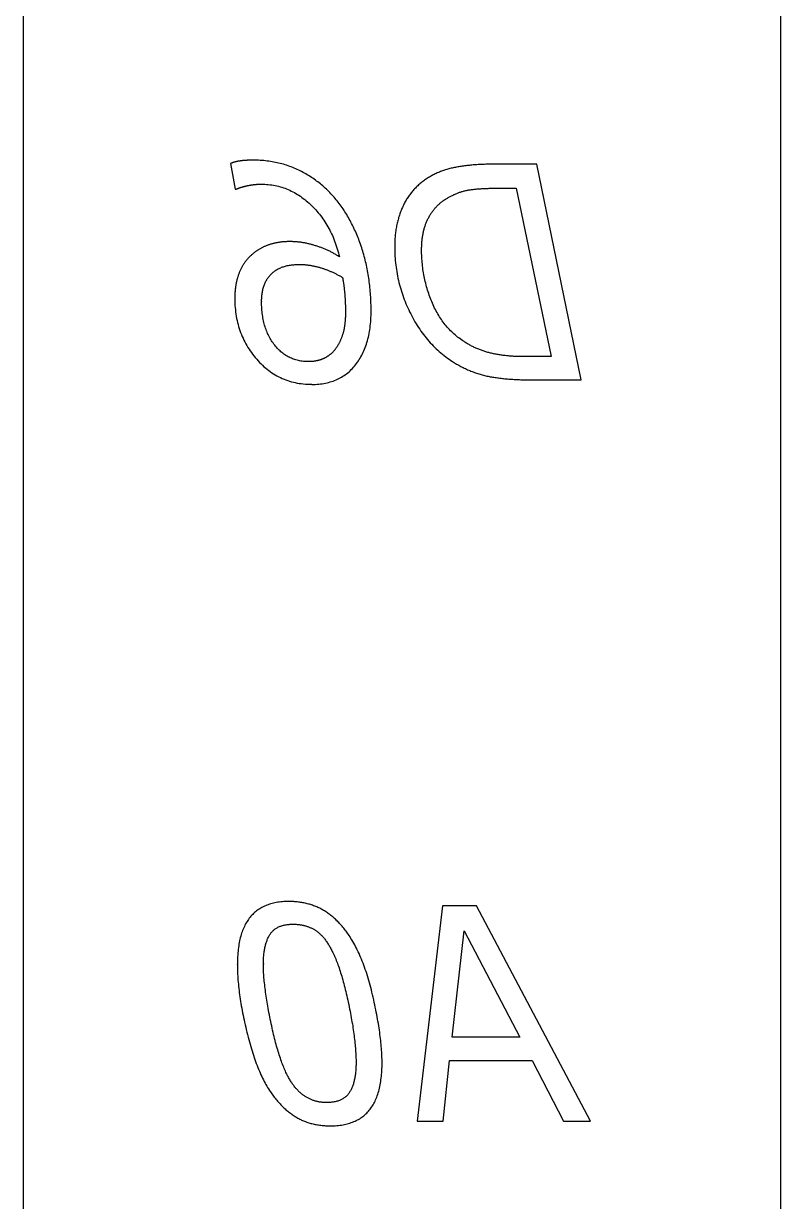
# Model space of a CAD drawing. Extents: x 0.1 to 5.6, y 0.1 to 17.2.
# Drawn here: x 0.094 to 2.836, y 8.639 to 12.904 of the extents above; entities that cross this region are included whole.
import ezdxf

# ---------------------------------------------------------------- set-up
doc = ezdxf.new("R2010")
doc.units = 0
doc.layers.add('CAPA_1', color=7, linetype='CONTINUOUS')

msp = doc.modelspace()

# ---------------------------------------------------------------- linework, layer by layer
at = {"layer": 'CAPA_1', "color": 7}
for points in [[(0.0942, 15.6274), (2.8358, 15.6274), (2.8358, 0.0942), (0.0942, 0.0942)], [(1.5197, 8.9295), (1.6136, 8.9295), (1.6369, 9.1491), (1.9366, 9.1491), (2.0505, 8.9295), (2.148, 8.9295), (1.7345, 9.7101), (1.6122, 9.7101)], [(1.6472, 9.2341), (1.6906, 9.6194), (1.8922, 9.2341)]]:
    msp.add_lwpolyline(points, close=True, dxfattribs=at)
for points in [[(0.877, 12.4064), (0.8757, 12.4062), (0.8745, 12.406), (0.8733, 12.4058), (0.8721, 12.4055), (0.8709, 12.4053), (0.8697, 12.4051), (0.8685, 12.4049), (0.8673, 12.4046), (0.8662, 12.4044), (0.865, 12.4041), (0.8639, 12.4039), (0.8628, 12.4036), (0.8617, 12.4033), (0.8606, 12.403), (0.8596, 12.4028), (0.8585, 12.4025), (0.8575, 12.4022), (0.8564, 12.4019), (0.8554, 12.4016), (0.8544, 12.4012), (0.8534, 12.4009), (0.8525, 12.4006), (0.8515, 12.4003), (0.8506, 12.3999), (0.8496, 12.3996), (0.8487, 12.3992), (0.8478, 12.3989), (0.8469, 12.3985), (0.846, 12.3981), (0.8452, 12.3977), (0.8443, 12.3974)], [(0.8443, 12.3974), (0.8607, 12.3045), (0.8653, 12.3045)], [(0.926, 12.4094), (0.9241, 12.4094), (0.9223, 12.4094), (0.9204, 12.4093), (0.9186, 12.4093), (0.9168, 12.4093), (0.915, 12.4093), (0.9132, 12.4092), (0.9115, 12.4092), (0.9098, 12.4091), (0.9081, 12.4091), (0.9064, 12.409), (0.9047, 12.4089), (0.9031, 12.4088), (0.9015, 12.4088), (0.8999, 12.4087), (0.8983, 12.4086), (0.8967, 12.4085), (0.8952, 12.4084), (0.8936, 12.4082), (0.8922, 12.4081), (0.8907, 12.408), (0.8892, 12.4079), (0.8878, 12.4077), (0.8864, 12.4076), (0.885, 12.4074), (0.8836, 12.4073), (0.8822, 12.4071), (0.8809, 12.4069), (0.8796, 12.4067), (0.8783, 12.4066), (0.877, 12.4064)], [(1.1067, 12.3652), (1.1014, 12.368), (1.0962, 12.3707), (1.0908, 12.3733), (1.0855, 12.3759), (1.0801, 12.3783), (1.0747, 12.3807), (1.0692, 12.3829), (1.0637, 12.3851), (1.0582, 12.3871), (1.0526, 12.3891), (1.0469, 12.391), (1.0413, 12.3928), (1.0356, 12.3945), (1.0298, 12.3961), (1.024, 12.3976), (1.0182, 12.399), (1.0123, 12.4004), (1.0064, 12.4016), (1.0005, 12.4028), (0.9945, 12.4038), (0.9885, 12.4048), (0.9824, 12.4056), (0.9763, 12.4064), (0.9701, 12.4071), (0.964, 12.4077), (0.9577, 12.4082), (0.9515, 12.4086), (0.9452, 12.409), (0.9388, 12.4092), (0.9324, 12.4093), (0.926, 12.4094)], [(1.6546, 12.3828), (1.6506, 12.382), (1.6466, 12.3811), (1.6426, 12.3802), (1.6387, 12.3792), (1.6347, 12.3782), (1.6308, 12.3771), (1.6269, 12.376), (1.6231, 12.3748), (1.6192, 12.3736), (1.6154, 12.3723), (1.6116, 12.3709), (1.6078, 12.3695), (1.6041, 12.368), (1.6003, 12.3665), (1.5966, 12.3649), (1.5929, 12.3633), (1.5893, 12.3616), (1.5856, 12.3599), (1.582, 12.3581), (1.5784, 12.3562), (1.5748, 12.3543), (1.5713, 12.3524), (1.5677, 12.3504), (1.5642, 12.3483), (1.5607, 12.3462), (1.5573, 12.344), (1.5538, 12.3418), (1.5504, 12.3395), (1.547, 12.3371), (1.5436, 12.3347), (1.5403, 12.3323)], [(1.7923, 12.3948), (1.7875, 12.3948), (1.7826, 12.3947), (1.7778, 12.3947), (1.773, 12.3946), (1.7683, 12.3945), (1.7636, 12.3943), (1.7589, 12.3942), (1.7542, 12.394), (1.7496, 12.3938), (1.745, 12.3935), (1.7404, 12.3933), (1.7358, 12.393), (1.7313, 12.3927), (1.7268, 12.3923), (1.7223, 12.392), (1.7179, 12.3916), (1.7135, 12.3912), (1.7091, 12.3907), (1.7047, 12.3903), (1.7004, 12.3898), (1.6961, 12.3893), (1.6918, 12.3887), (1.6876, 12.3882), (1.6834, 12.3876), (1.6792, 12.387), (1.675, 12.3863), (1.6709, 12.3857), (1.6668, 12.385), (1.6627, 12.3843), (1.6587, 12.3835), (1.6546, 12.3828)], [(1.9268, 11.6142), (2.1144, 11.6142), (1.9538, 12.3948), (1.7923, 12.3948)], [(1.2411, 12.2478), (1.2376, 12.2525), (1.234, 12.2572), (1.2304, 12.2618), (1.2267, 12.2663), (1.2229, 12.2708), (1.2191, 12.2752), (1.2153, 12.2796), (1.2114, 12.2839), (1.2074, 12.2881), (1.2034, 12.2923), (1.1994, 12.2964), (1.1952, 12.3004), (1.1911, 12.3044), (1.1868, 12.3083), (1.1826, 12.3122), (1.1782, 12.316), (1.1738, 12.3197), (1.1694, 12.3233), (1.1649, 12.3269), (1.1603, 12.3305), (1.1557, 12.334), (1.1511, 12.3374), (1.1463, 12.3407), (1.1416, 12.344), (1.1368, 12.3472), (1.1319, 12.3504), (1.1269, 12.3535), (1.1219, 12.3565), (1.1169, 12.3595), (1.1118, 12.3624), (1.1067, 12.3652)], [(1.5403, 12.3323), (1.5371, 12.3299), (1.534, 12.3274), (1.5309, 12.3249), (1.5279, 12.3223), (1.5249, 12.3197), (1.522, 12.317), (1.5191, 12.3143), (1.5163, 12.3115), (1.5135, 12.3087), (1.5108, 12.3058), (1.5081, 12.3029), (1.5055, 12.3), (1.5029, 12.297), (1.5003, 12.2939), (1.4979, 12.2908), (1.4954, 12.2877), (1.493, 12.2845), (1.4907, 12.2812), (1.4884, 12.2779), (1.4862, 12.2746), (1.484, 12.2712), (1.4818, 12.2678), (1.4797, 12.2643), (1.4777, 12.2607), (1.4757, 12.2572), (1.4737, 12.2535), (1.4718, 12.2499), (1.4699, 12.2461), (1.4681, 12.2423), (1.4664, 12.2385), (1.4647, 12.2347)], [(0.8653, 12.3045), (0.866, 12.3049), (0.8668, 12.3053), (0.8676, 12.3057), (0.8684, 12.3061), (0.8692, 12.3065), (0.8701, 12.3069), (0.871, 12.3072), (0.8719, 12.3076), (0.8729, 12.308), (0.8739, 12.3084), (0.8749, 12.3088), (0.876, 12.3092), (0.877, 12.3096), (0.8782, 12.31), (0.8793, 12.3103), (0.8805, 12.3107), (0.8817, 12.3111), (0.883, 12.3115), (0.8843, 12.3119), (0.8856, 12.3123), (0.8869, 12.3127), (0.8883, 12.3131), (0.8897, 12.3134), (0.8912, 12.3138), (0.8927, 12.3142), (0.8942, 12.3146), (0.8957, 12.315), (0.8973, 12.3154), (0.8989, 12.3158), (0.9005, 12.3162), (0.9022, 12.3165)], [(0.9022, 12.3165), (0.9039, 12.3169), (0.9055, 12.3173), (0.9072, 12.3177), (0.9089, 12.318), (0.9105, 12.3183), (0.9122, 12.3186), (0.9139, 12.319), (0.9156, 12.3192), (0.9173, 12.3195), (0.919, 12.3198), (0.9207, 12.3201), (0.9224, 12.3203), (0.9241, 12.3205), (0.9258, 12.3207), (0.9275, 12.321), (0.9292, 12.3211), (0.9309, 12.3213), (0.9327, 12.3215), (0.9344, 12.3217), (0.9361, 12.3218), (0.9378, 12.3219), (0.9396, 12.322), (0.9413, 12.3222), (0.9431, 12.3222), (0.9448, 12.3223), (0.9466, 12.3224), (0.9483, 12.3225), (0.9501, 12.3225), (0.9519, 12.3225), (0.9536, 12.3225), (0.9554, 12.3226)], [(0.9554, 12.3226), (0.9618, 12.3225), (0.9682, 12.3222), (0.9745, 12.3219), (0.9808, 12.3213), (0.9871, 12.3206), (0.9933, 12.3198), (0.9994, 12.3188), (1.0055, 12.3177), (1.0116, 12.3164), (1.0176, 12.3149), (1.0235, 12.3133), (1.0295, 12.3116), (1.0353, 12.3097), (1.0412, 12.3076), (1.047, 12.3054), (1.0527, 12.303), (1.0584, 12.3005), (1.064, 12.2978), (1.0696, 12.295), (1.0752, 12.292), (1.0807, 12.2889), (1.0861, 12.2856), (1.0916, 12.2822), (1.0969, 12.2786), (1.1023, 12.2749), (1.1075, 12.271), (1.1128, 12.2669), (1.118, 12.2628), (1.1231, 12.2584), (1.1282, 12.2539), (1.1333, 12.2493)], [(1.6122, 12.261), (1.6146, 12.2627), (1.6171, 12.2644), (1.6195, 12.2661), (1.622, 12.2677), (1.6245, 12.2693), (1.627, 12.2708), (1.6295, 12.2724), (1.632, 12.2738), (1.6345, 12.2753), (1.6371, 12.2767), (1.6396, 12.2781), (1.6422, 12.2795), (1.6448, 12.2808), (1.6474, 12.2821), (1.65, 12.2833), (1.6526, 12.2846), (1.6552, 12.2857), (1.6578, 12.2869), (1.6604, 12.288), (1.6631, 12.2891), (1.6657, 12.2902), (1.6684, 12.2912), (1.6711, 12.2922), (1.6738, 12.2931), (1.6765, 12.294), (1.6792, 12.2949), (1.6819, 12.2958), (1.6846, 12.2966), (1.6874, 12.2974), (1.6901, 12.2981), (1.6929, 12.2988)], [(1.6929, 12.2988), (1.6957, 12.2994), (1.6985, 12.2999), (1.7014, 12.3005), (1.7044, 12.301), (1.7074, 12.3015), (1.7104, 12.302), (1.7135, 12.3024), (1.7166, 12.3029), (1.7198, 12.3033), (1.723, 12.3037), (1.7263, 12.3041), (1.7296, 12.3044), (1.733, 12.3048), (1.7364, 12.3051), (1.7398, 12.3054), (1.7433, 12.3057), (1.7469, 12.306), (1.7505, 12.3062), (1.7541, 12.3065), (1.7578, 12.3067), (1.7616, 12.3069), (1.7654, 12.3071), (1.7692, 12.3072), (1.7731, 12.3074), (1.777, 12.3075), (1.781, 12.3076), (1.7851, 12.3077), (1.7891, 12.3077), (1.7933, 12.3078), (1.7974, 12.3078), (1.8017, 12.3078)], [(1.8017, 12.3078), (1.8787, 12.3078), (2.0047, 11.6982), (1.9081, 11.6982)], [(1.1333, 12.2493), (1.1382, 12.2445), (1.1431, 12.2397), (1.1479, 12.2347), (1.1525, 12.2297), (1.1571, 12.2246), (1.1615, 12.2194), (1.1659, 12.214), (1.1701, 12.2087), (1.1742, 12.2032), (1.1783, 12.1976), (1.1822, 12.1919), (1.186, 12.1862), (1.1897, 12.1803), (1.1933, 12.1744), (1.1968, 12.1683), (1.2002, 12.1622), (1.2035, 12.156), (1.2066, 12.1497), (1.2097, 12.1433), (1.2127, 12.1368), (1.2155, 12.1302), (1.2183, 12.1236), (1.2209, 12.1168), (1.2235, 12.1099), (1.2259, 12.103), (1.2282, 12.0959), (1.2304, 12.0888), (1.2326, 12.0816), (1.2346, 12.0743), (1.2365, 12.0669), (1.2383, 12.0594)], [(1.3246, 12.0738), (1.3228, 12.0801), (1.3208, 12.0864), (1.3189, 12.0926), (1.3168, 12.0987), (1.3148, 12.1048), (1.3126, 12.1109), (1.3104, 12.1169), (1.3082, 12.1229), (1.3059, 12.1288), (1.3035, 12.1347), (1.3011, 12.1406), (1.2986, 12.1463), (1.2961, 12.1521), (1.2935, 12.1578), (1.2908, 12.1635), (1.2882, 12.1691), (1.2854, 12.1746), (1.2826, 12.1801), (1.2797, 12.1856), (1.2768, 12.1911), (1.2738, 12.1964), (1.2708, 12.2018), (1.2677, 12.2071), (1.2646, 12.2123), (1.2614, 12.2175), (1.2582, 12.2227), (1.2549, 12.2278), (1.2515, 12.2328), (1.2481, 12.2379), (1.2446, 12.2428), (1.2411, 12.2478)], [(1.5552, 12.1886), (1.5564, 12.1914), (1.5577, 12.1941), (1.559, 12.1969), (1.5604, 12.1996), (1.5617, 12.2022), (1.5632, 12.2049), (1.5646, 12.2075), (1.5662, 12.2101), (1.5677, 12.2126), (1.5693, 12.2151), (1.5709, 12.2176), (1.5726, 12.2201), (1.5743, 12.2225), (1.5761, 12.2249), (1.5779, 12.2273), (1.5797, 12.2296), (1.5816, 12.2319), (1.5835, 12.2342), (1.5855, 12.2364), (1.5875, 12.2386), (1.5895, 12.2408), (1.5916, 12.243), (1.5937, 12.2451), (1.5959, 12.2472), (1.5981, 12.2493), (1.6003, 12.2513), (1.6026, 12.2533), (1.6049, 12.2552), (1.6073, 12.2572), (1.6097, 12.2591), (1.6122, 12.261)], [(1.4647, 12.2347), (1.463, 12.2308), (1.4614, 12.2269), (1.4598, 12.2229), (1.4584, 12.2189), (1.4569, 12.2149), (1.4555, 12.2108), (1.4542, 12.2066), (1.4529, 12.2025), (1.4517, 12.1983), (1.4505, 12.194), (1.4494, 12.1897), (1.4483, 12.1854), (1.4473, 12.181), (1.4464, 12.1766), (1.4455, 12.1722), (1.4446, 12.1677), (1.4439, 12.1631), (1.4431, 12.1585), (1.4424, 12.1539), (1.4418, 12.1493), (1.4412, 12.1446), (1.4407, 12.1398), (1.4403, 12.135), (1.4399, 12.1302), (1.4395, 12.1253), (1.4392, 12.1204), (1.439, 12.1155), (1.4388, 12.1105), (1.4386, 12.1055), (1.4386, 12.1004), (1.4385, 12.0953)], [(1.5361, 12.0858), (1.5361, 12.0897), (1.5362, 12.0935), (1.5363, 12.0972), (1.5364, 12.101), (1.5366, 12.1047), (1.5368, 12.1083), (1.5371, 12.112), (1.5374, 12.1156), (1.5377, 12.1191), (1.5381, 12.1226), (1.5385, 12.1261), (1.5389, 12.1296), (1.5394, 12.133), (1.54, 12.1364), (1.5406, 12.1397), (1.5412, 12.1431), (1.5418, 12.1463), (1.5425, 12.1496), (1.5433, 12.1528), (1.544, 12.156), (1.5449, 12.1591), (1.5457, 12.1622), (1.5466, 12.1653), (1.5475, 12.1683), (1.5485, 12.1713), (1.5495, 12.1743), (1.5506, 12.1772), (1.5517, 12.1801), (1.5528, 12.183), (1.554, 12.1858), (1.5552, 12.1886)], [(1.0595, 12.1147), (1.0567, 12.1147), (1.054, 12.1146), (1.0513, 12.1146), (1.0486, 12.1145), (1.0459, 12.1144), (1.0432, 12.1142), (1.0405, 12.1141), (1.0379, 12.1139), (1.0352, 12.1137), (1.0326, 12.1134), (1.03, 12.1132), (1.0275, 12.1129), (1.0249, 12.1126), (1.0223, 12.1122), (1.0198, 12.1119), (1.0173, 12.1115), (1.0148, 12.1111), (1.0123, 12.1106), (1.0099, 12.1102), (1.0074, 12.1097), (1.005, 12.1092), (1.0026, 12.1086), (1.0002, 12.1081), (0.9978, 12.1075), (0.9954, 12.1069), (0.9931, 12.1062), (0.9907, 12.1056), (0.9884, 12.1049), (0.9861, 12.1042), (0.9838, 12.1034), (0.9816, 12.1027)], [(1.1515, 12.0996), (1.1485, 12.1006), (1.1455, 12.1015), (1.1425, 12.1024), (1.1395, 12.1033), (1.1366, 12.1041), (1.1336, 12.1049), (1.1306, 12.1057), (1.1276, 12.1064), (1.1247, 12.1071), (1.1217, 12.1078), (1.1187, 12.1084), (1.1158, 12.109), (1.1128, 12.1096), (1.1098, 12.1102), (1.1069, 12.1107), (1.1039, 12.1112), (1.1009, 12.1116), (1.098, 12.112), (1.095, 12.1124), (1.092, 12.1128), (1.0891, 12.1131), (1.0861, 12.1134), (1.0832, 12.1137), (1.0802, 12.1139), (1.0772, 12.1141), (1.0743, 12.1143), (1.0713, 12.1144), (1.0684, 12.1145), (1.0654, 12.1146), (1.0625, 12.1147), (1.0595, 12.1147)], [(0.9816, 12.1027), (0.9793, 12.1019), (0.977, 12.101), (0.9748, 12.1002), (0.9725, 12.0993), (0.9703, 12.0984), (0.9681, 12.0975), (0.9659, 12.0965), (0.9637, 12.0955), (0.9616, 12.0945), (0.9595, 12.0934), (0.9573, 12.0923), (0.9552, 12.0912), (0.9531, 12.0901), (0.951, 12.0889), (0.949, 12.0877), (0.9469, 12.0865), (0.9449, 12.0852), (0.9429, 12.0839), (0.9409, 12.0826), (0.9389, 12.0813), (0.9369, 12.0799), (0.935, 12.0785), (0.933, 12.077), (0.9311, 12.0756), (0.9292, 12.0741), (0.9273, 12.0726), (0.9254, 12.071), (0.9236, 12.0694), (0.9217, 12.0678), (0.9199, 12.0662), (0.9181, 12.0645)], [(1.2383, 12.0594), (1.2357, 12.0611), (1.233, 12.0628), (1.2304, 12.0645), (1.2277, 12.0661), (1.225, 12.0678), (1.2224, 12.0693), (1.2197, 12.0709), (1.2169, 12.0724), (1.2142, 12.0739), (1.2115, 12.0754), (1.2088, 12.0768), (1.206, 12.0783), (1.2032, 12.0796), (1.2005, 12.081), (1.1977, 12.0823), (1.1949, 12.0836), (1.1921, 12.0849), (1.1892, 12.0861), (1.1864, 12.0873), (1.1836, 12.0885), (1.1807, 12.0897), (1.1778, 12.0908), (1.1749, 12.0919), (1.172, 12.093), (1.1691, 12.094), (1.1662, 12.095), (1.1633, 12.096), (1.1604, 12.097), (1.1574, 12.0979), (1.1544, 12.0988), (1.1515, 12.0996)], [(1.3531, 11.8629), (1.3531, 11.8702), (1.353, 11.8775), (1.3528, 11.8847), (1.3526, 11.8919), (1.3524, 11.8991), (1.352, 11.9062), (1.3517, 11.9133), (1.3512, 11.9203), (1.3507, 11.9274), (1.3501, 11.9344), (1.3495, 11.9413), (1.3488, 11.9483), (1.3481, 11.9552), (1.3473, 11.962), (1.3464, 11.9689), (1.3455, 11.9757), (1.3445, 11.9824), (1.3435, 11.9892), (1.3424, 11.9959), (1.3413, 12.0026), (1.34, 12.0092), (1.3388, 12.0158), (1.3374, 12.0224), (1.336, 12.0289), (1.3346, 12.0354), (1.3331, 12.0419), (1.3315, 12.0484), (1.3299, 12.0548), (1.3282, 12.0612), (1.3264, 12.0675), (1.3246, 12.0738)], [(1.4385, 12.0953), (1.4385, 12.0948)], [(1.4385, 12.0948), (1.4386, 12.0866), (1.4388, 12.0784), (1.4391, 12.0702), (1.4395, 12.062), (1.44, 12.0539), (1.4407, 12.0458), (1.4415, 12.0378), (1.4424, 12.0297), (1.4434, 12.0217), (1.4445, 12.0137), (1.4458, 12.0058), (1.4472, 11.9978), (1.4487, 11.9899), (1.4503, 11.9821), (1.4521, 11.9742), (1.4539, 11.9664), (1.4559, 11.9586), (1.458, 11.9509), (1.4603, 11.9432), (1.4626, 11.9355), (1.4651, 11.9278), (1.4677, 11.9202), (1.4704, 11.9126), (1.4732, 11.905), (1.4762, 11.8974), (1.4792, 11.8899), (1.4824, 11.8824), (1.4857, 11.8749), (1.4892, 11.8675), (1.4927, 11.8601), (1.4964, 11.8527)], [(1.5361, 12.0848), (1.5361, 12.0858)], [(1.5753, 11.8913), (1.5728, 11.8972), (1.5704, 11.9031), (1.5681, 11.9091), (1.5658, 11.9151), (1.5637, 11.9211), (1.5616, 11.9271), (1.5596, 11.9331), (1.5577, 11.9392), (1.5558, 11.9453), (1.5541, 11.9514), (1.5524, 11.9575), (1.5508, 11.9636), (1.5493, 11.9698), (1.5479, 11.976), (1.5465, 11.9822), (1.5453, 11.9885), (1.5441, 11.9947), (1.543, 12.001), (1.542, 12.0073), (1.541, 12.0137), (1.5402, 12.02), (1.5394, 12.0264), (1.5387, 12.0328), (1.5381, 12.0392), (1.5375, 12.0456), (1.5371, 12.0521), (1.5367, 12.0586), (1.5364, 12.0651), (1.5362, 12.0716), (1.5361, 12.0782), (1.5361, 12.0848)], [(0.9181, 12.0645), (0.9162, 12.0627), (0.9143, 12.061), (0.9124, 12.0591), (0.9106, 12.0573), (0.9088, 12.0554), (0.9071, 12.0536), (0.9054, 12.0516), (0.9037, 12.0497), (0.902, 12.0477), (0.9004, 12.0457), (0.8988, 12.0437), (0.8973, 12.0416), (0.8957, 12.0396), (0.8942, 12.0374), (0.8928, 12.0353), (0.8913, 12.0332), (0.8899, 12.031), (0.8886, 12.0287), (0.8872, 12.0265), (0.8859, 12.0242), (0.8847, 12.0219), (0.8834, 12.0196), (0.8822, 12.0173), (0.8811, 12.0149), (0.8799, 12.0125), (0.8788, 12.0101), (0.8777, 12.0076), (0.8767, 12.0051), (0.8757, 12.0026), (0.8747, 12.0001), (0.8737, 11.9975)], [(0.9909, 11.9969), (0.9932, 11.9991), (0.9955, 12.0013), (0.9979, 12.0034), (1.0004, 12.0054), (1.0029, 12.0073), (1.0055, 12.0092), (1.0082, 12.011), (1.011, 12.0127), (1.0138, 12.0144), (1.0167, 12.0159), (1.0197, 12.0174), (1.0227, 12.0189), (1.0259, 12.0202), (1.029, 12.0215), (1.0323, 12.0227), (1.0356, 12.0238), (1.039, 12.0249), (1.0425, 12.0259), (1.046, 12.0268), (1.0496, 12.0276), (1.0533, 12.0284), (1.0571, 12.0291), (1.0609, 12.0297), (1.0648, 12.0303), (1.0688, 12.0307), (1.0728, 12.0311), (1.0769, 12.0315), (1.0811, 12.0317), (1.0853, 12.0319), (1.0897, 12.032), (1.094, 12.0321)], [(1.094, 12.0321), (1.0963, 12.032), (1.0986, 12.032), (1.101, 12.0319), (1.1033, 12.0319), (1.1056, 12.0317), (1.108, 12.0316), (1.1103, 12.0314), (1.1127, 12.0313), (1.1151, 12.031), (1.1175, 12.0308), (1.1199, 12.0305), (1.1223, 12.0303), (1.1247, 12.0299), (1.1271, 12.0296), (1.1296, 12.0292), (1.132, 12.0289), (1.1345, 12.0284), (1.137, 12.028), (1.1395, 12.0275), (1.142, 12.0271), (1.1445, 12.0265), (1.147, 12.026), (1.1495, 12.0254), (1.1521, 12.0249), (1.1546, 12.0242), (1.1572, 12.0236), (1.1597, 12.0229), (1.1623, 12.0223), (1.1649, 12.0215), (1.1675, 12.0208), (1.1701, 12.02)], [(0.8737, 11.9975), (0.8728, 11.995), (0.8719, 11.9925), (0.8711, 11.9899), (0.8702, 11.9873), (0.8694, 11.9847), (0.8687, 11.9821), (0.8679, 11.9794), (0.8672, 11.9767), (0.8666, 11.974), (0.8659, 11.9713), (0.8653, 11.9685), (0.8647, 11.9658), (0.8641, 11.9629), (0.8636, 11.9601), (0.8631, 11.9573), (0.8627, 11.9544), (0.8622, 11.9515), (0.8618, 11.9486), (0.8614, 11.9456), (0.8611, 11.9426), (0.8608, 11.9396), (0.8605, 11.9366), (0.8602, 11.9336), (0.86, 11.9305), (0.8598, 11.9274), (0.8596, 11.9243), (0.8595, 11.9211), (0.8594, 11.9179), (0.8593, 11.9148), (0.8593, 11.9115), (0.8593, 11.9083)], [(0.9564, 11.8963), (0.9564, 11.9005), (0.9565, 11.9047), (0.9567, 11.9088), (0.9569, 11.9128), (0.9573, 11.9168), (0.9576, 11.9207), (0.9581, 11.9245), (0.9587, 11.9283), (0.9593, 11.932), (0.9599, 11.9356), (0.9607, 11.9392), (0.9615, 11.9427), (0.9624, 11.9462), (0.9634, 11.9495), (0.9644, 11.9528), (0.9656, 11.9561), (0.9667, 11.9593), (0.968, 11.9624), (0.9693, 11.9654), (0.9707, 11.9684), (0.9722, 11.9713), (0.9737, 11.9742), (0.9754, 11.977), (0.9771, 11.9797), (0.9788, 11.9824), (0.9807, 11.9849), (0.9826, 11.9875), (0.9845, 11.9899), (0.9866, 11.9923), (0.9887, 11.9946), (0.9909, 11.9969)], [(1.1701, 12.02), (1.1727, 12.0193), (1.1753, 12.0184), (1.1779, 12.0176), (1.1805, 12.0168), (1.1831, 12.0159), (1.1856, 12.015), (1.1882, 12.014), (1.1908, 12.0131), (1.1934, 12.0121), (1.1959, 12.0111), (1.1985, 12.0101), (1.2011, 12.0091), (1.2036, 12.008), (1.2062, 12.0069), (1.2088, 12.0058), (1.2113, 12.0047), (1.2139, 12.0035), (1.2164, 12.0023), (1.219, 12.0011), (1.2215, 11.9999), (1.2241, 11.9987), (1.2266, 11.9974), (1.2292, 11.9961), (1.2317, 11.9948), (1.2343, 11.9934), (1.2368, 11.9921), (1.2393, 11.9907), (1.2419, 11.9893), (1.2444, 11.9878), (1.247, 11.9864), (1.2495, 11.9849)], [(1.2495, 11.9849), (1.2498, 11.9833), (1.2501, 11.9818), (1.2504, 11.9802), (1.2507, 11.9785), (1.251, 11.9769), (1.2512, 11.9752), (1.2515, 11.9735), (1.2518, 11.9718), (1.2521, 11.9701), (1.2523, 11.9684), (1.2526, 11.9666), (1.2529, 11.9648), (1.2532, 11.963), (1.2534, 11.9612), (1.2537, 11.9594), (1.2539, 11.9575), (1.2542, 11.9556), (1.2544, 11.9537), (1.2547, 11.9518), (1.2549, 11.9499), (1.2552, 11.9479), (1.2554, 11.9459), (1.2556, 11.9439), (1.2559, 11.9419), (1.2561, 11.9399), (1.2563, 11.9378), (1.2566, 11.9357), (1.2568, 11.9336), (1.257, 11.9315), (1.2572, 11.9294), (1.2574, 11.9272)], [(0.8593, 11.9083), (0.8593, 11.9), (0.8596, 11.8918), (0.86, 11.8837), (0.8606, 11.8757), (0.8613, 11.8677), (0.8622, 11.8598), (0.8633, 11.852), (0.8646, 11.8443), (0.866, 11.8367), (0.8675, 11.8291), (0.8693, 11.8216), (0.8712, 11.8142), (0.8732, 11.8069), (0.8755, 11.7997), (0.8778, 11.7925), (0.8804, 11.7854), (0.8831, 11.7784), (0.886, 11.7715), (0.8891, 11.7646), (0.8923, 11.7579), (0.8957, 11.7512), (0.8992, 11.7446), (0.9029, 11.7381), (0.9068, 11.7316), (0.9109, 11.7252), (0.9151, 11.7189), (0.9195, 11.7127), (0.924, 11.7066), (0.9287, 11.7006), (0.9336, 11.6946), (0.9386, 11.6887)], [(1.2574, 11.9272), (1.2576, 11.925), (1.2578, 11.9228), (1.2579, 11.9205), (1.2581, 11.9183), (1.2582, 11.9161), (1.2584, 11.9139), (1.2585, 11.9117), (1.2587, 11.9095), (1.2588, 11.9073), (1.2589, 11.9051), (1.2591, 11.9029), (1.2592, 11.9007), (1.2593, 11.8985), (1.2594, 11.8963), (1.2595, 11.8941), (1.2596, 11.892), (1.2596, 11.8898), (1.2597, 11.8876), (1.2598, 11.8854), (1.2599, 11.8833), (1.2599, 11.8811), (1.26, 11.8789), (1.26, 11.8768), (1.2601, 11.8746), (1.2601, 11.8725), (1.2601, 11.8703), (1.2602, 11.8682), (1.2602, 11.866), (1.2602, 11.8639), (1.2602, 11.8618), (1.2602, 11.8596)], [(1.004, 11.7398), (1.0009, 11.7437), (0.998, 11.7476), (0.9952, 11.7517), (0.9925, 11.7558), (0.9898, 11.76), (0.9873, 11.7643), (0.9849, 11.7687), (0.9826, 11.7731), (0.9803, 11.7777), (0.9782, 11.7823), (0.9762, 11.7869), (0.9742, 11.7917), (0.9724, 11.7966), (0.9707, 11.8015), (0.969, 11.8065), (0.9675, 11.8116), (0.9661, 11.8167), (0.9647, 11.8219), (0.9635, 11.8273), (0.9623, 11.8326), (0.9613, 11.8381), (0.9604, 11.8437), (0.9595, 11.8493), (0.9588, 11.855), (0.9581, 11.8608), (0.9576, 11.8667), (0.9571, 11.8726), (0.9568, 11.8786), (0.9566, 11.8847), (0.9564, 11.8909), (0.9564, 11.8972)], [(0.9564, 11.8972), (0.9564, 11.8963)], [(1.2602, 11.8596), (1.2602, 11.8564), (1.2602, 11.8531), (1.2601, 11.8499), (1.26, 11.8468), (1.2599, 11.8437), (1.2598, 11.8406), (1.2596, 11.8375), (1.2594, 11.8345), (1.2592, 11.8315), (1.259, 11.8286), (1.2587, 11.8256), (1.2585, 11.8227), (1.2582, 11.8199), (1.2578, 11.8171), (1.2575, 11.8143), (1.2571, 11.8115), (1.2567, 11.8088), (1.2563, 11.8061), (1.2558, 11.8035), (1.2554, 11.8009), (1.2549, 11.7983), (1.2543, 11.7957), (1.2538, 11.7932), (1.2532, 11.7907), (1.2526, 11.7883), (1.252, 11.7859), (1.2514, 11.7835), (1.2507, 11.7811), (1.25, 11.7788), (1.2493, 11.7765), (1.2485, 11.7743)], [(1.2966, 11.6683), (1.3002, 11.6729), (1.3037, 11.6777), (1.307, 11.6825), (1.3103, 11.6875), (1.3134, 11.6926), (1.3164, 11.6978), (1.3193, 11.7031), (1.322, 11.7085), (1.3247, 11.714), (1.3272, 11.7196), (1.3296, 11.7254), (1.3319, 11.7312), (1.3341, 11.7372), (1.3361, 11.7432), (1.3381, 11.7494), (1.3399, 11.7557), (1.3416, 11.7621), (1.3432, 11.7686), (1.3446, 11.7752), (1.346, 11.7819), (1.3472, 11.7887), (1.3483, 11.7956), (1.3493, 11.8027), (1.3502, 11.8098), (1.351, 11.8171), (1.3516, 11.8245), (1.3522, 11.8319), (1.3526, 11.8395), (1.3529, 11.8472), (1.353, 11.855), (1.3531, 11.8629)], [(1.6896, 11.7525), (1.6848, 11.7557), (1.6801, 11.7589), (1.6754, 11.7623), (1.6708, 11.7657), (1.6663, 11.7692), (1.6619, 11.7728), (1.6575, 11.7765), (1.6533, 11.7803), (1.649, 11.7842), (1.6449, 11.7881), (1.6408, 11.7921), (1.6368, 11.7963), (1.6329, 11.8005), (1.6291, 11.8048), (1.6253, 11.8092), (1.6216, 11.8137), (1.618, 11.8182), (1.6145, 11.8229), (1.611, 11.8276), (1.6076, 11.8324), (1.6043, 11.8374), (1.6011, 11.8424), (1.5979, 11.8474), (1.5948, 11.8526), (1.5918, 11.8579), (1.5889, 11.8632), (1.586, 11.8687), (1.5832, 11.8742), (1.5805, 11.8798), (1.5779, 11.8855), (1.5753, 11.8913)], [(1.4964, 11.8527), (1.5002, 11.8454), (1.504, 11.8382), (1.508, 11.8311), (1.512, 11.8241), (1.5162, 11.8172), (1.5204, 11.8105), (1.5247, 11.8038), (1.5291, 11.7972), (1.5336, 11.7908), (1.5382, 11.7844), (1.5428, 11.7782), (1.5476, 11.7721), (1.5524, 11.7661), (1.5573, 11.7601), (1.5624, 11.7543), (1.5675, 11.7486), (1.5727, 11.743), (1.5779, 11.7376), (1.5833, 11.7322), (1.5888, 11.7269), (1.5943, 11.7218), (1.5999, 11.7167), (1.6057, 11.7118), (1.6115, 11.7069), (1.6174, 11.7022), (1.6234, 11.6976), (1.6294, 11.6931), (1.6356, 11.6886), (1.6419, 11.6843), (1.6482, 11.6802), (1.6546, 11.6761)], [(1.2485, 11.7743), (1.2478, 11.7721), (1.247, 11.7699), (1.2462, 11.7678), (1.2453, 11.7656), (1.2445, 11.7635), (1.2437, 11.7615), (1.2428, 11.7595), (1.2419, 11.7575), (1.2411, 11.7555), (1.2402, 11.7535), (1.2393, 11.7516), (1.2384, 11.7498), (1.2375, 11.7479), (1.2365, 11.7461), (1.2356, 11.7443), (1.2347, 11.7426), (1.2337, 11.7408), (1.2327, 11.7391), (1.2317, 11.7375), (1.2308, 11.7359), (1.2298, 11.7343), (1.2287, 11.7327), (1.2277, 11.7311), (1.2267, 11.7296), (1.2256, 11.7282), (1.2246, 11.7267), (1.2235, 11.7253), (1.2224, 11.7239), (1.2214, 11.7225), (1.2203, 11.7212), (1.2191, 11.7199)], [(1.1267, 11.68), (1.1219, 11.68), (1.1171, 11.6802), (1.1124, 11.6805), (1.1077, 11.681), (1.1031, 11.6815), (1.0985, 11.6822), (1.094, 11.683), (1.0896, 11.684), (1.0852, 11.685), (1.0809, 11.6862), (1.0766, 11.6875), (1.0724, 11.6889), (1.0683, 11.6905), (1.0642, 11.6922), (1.0602, 11.694), (1.0563, 11.6959), (1.0524, 11.698), (1.0485, 11.7001), (1.0447, 11.7024), (1.041, 11.7049), (1.0373, 11.7074), (1.0337, 11.7101), (1.0302, 11.7129), (1.0267, 11.7158), (1.0233, 11.7189), (1.0199, 11.722), (1.0166, 11.7253), (1.0134, 11.7287), (1.0102, 11.7323), (1.007, 11.736), (1.004, 11.7398)], [(1.7891, 11.7102), (1.7857, 11.711), (1.7823, 11.7118), (1.7789, 11.7127), (1.7756, 11.7136), (1.7722, 11.7145), (1.7689, 11.7155), (1.7656, 11.7165), (1.7622, 11.7176), (1.759, 11.7187), (1.7557, 11.7198), (1.7524, 11.721), (1.7491, 11.7222), (1.7459, 11.7235), (1.7427, 11.7248), (1.7394, 11.7261), (1.7362, 11.7275), (1.733, 11.7289), (1.7299, 11.7303), (1.7267, 11.7318), (1.7235, 11.7333), (1.7204, 11.7349), (1.7173, 11.7365), (1.7141, 11.7381), (1.711, 11.7398), (1.7079, 11.7415), (1.7049, 11.7432), (1.7018, 11.745), (1.6987, 11.7468), (1.6957, 11.7487), (1.6927, 11.7506), (1.6896, 11.7525)], [(0.9386, 11.6887), (0.9437, 11.6829), (0.949, 11.6774), (0.9543, 11.672), (0.9597, 11.6668), (0.9651, 11.6618), (0.9707, 11.657), (0.9764, 11.6523), (0.9821, 11.6479), (0.9879, 11.6437), (0.9938, 11.6396), (0.9998, 11.6357), (1.0059, 11.632), (1.0121, 11.6286), (1.0183, 11.6252), (1.0247, 11.6221), (1.0311, 11.6192), (1.0376, 11.6165), (1.0442, 11.6139), (1.0509, 11.6116), (1.0577, 11.6094), (1.0646, 11.6074), (1.0715, 11.6056), (1.0785, 11.604), (1.0857, 11.6026), (1.0929, 11.6014), (1.1002, 11.6003), (1.1075, 11.5995), (1.115, 11.5988), (1.1226, 11.5983), (1.1302, 11.5981), (1.1379, 11.598)], [(1.1767, 11.689), (1.1751, 11.6884), (1.1735, 11.6879), (1.172, 11.6873), (1.1704, 11.6868), (1.1688, 11.6863), (1.1672, 11.6858), (1.1656, 11.6854), (1.164, 11.6849), (1.1625, 11.6845), (1.1609, 11.6841), (1.1593, 11.6837), (1.1577, 11.6834), (1.1561, 11.683), (1.1545, 11.6827), (1.1529, 11.6824), (1.1512, 11.6821), (1.1496, 11.6818), (1.148, 11.6816), (1.1464, 11.6813), (1.1448, 11.6811), (1.1431, 11.6809), (1.1415, 11.6807), (1.1399, 11.6806), (1.1382, 11.6804), (1.1366, 11.6803), (1.135, 11.6802), (1.1333, 11.6801), (1.1317, 11.6801), (1.13, 11.68), (1.1284, 11.68), (1.1267, 11.68)], [(1.2191, 11.7199), (1.2179, 11.7186), (1.2167, 11.7173), (1.2155, 11.716), (1.2142, 11.7147), (1.213, 11.7134), (1.2117, 11.7122), (1.2104, 11.711), (1.2092, 11.7098), (1.2079, 11.7087), (1.2066, 11.7075), (1.2052, 11.7064), (1.2039, 11.7053), (1.2026, 11.7042), (1.2012, 11.7032), (1.1999, 11.7022), (1.1985, 11.7012), (1.1971, 11.7002), (1.1957, 11.6993), (1.1943, 11.6983), (1.1929, 11.6974), (1.1915, 11.6965), (1.1901, 11.6957), (1.1886, 11.6948), (1.1872, 11.694), (1.1857, 11.6932), (1.1842, 11.6925), (1.1827, 11.6917), (1.1812, 11.691), (1.1797, 11.6903), (1.1782, 11.6896), (1.1767, 11.689)], [(1.9081, 11.6982), (1.9038, 11.6982), (1.8995, 11.6982), (1.8953, 11.6983), (1.8911, 11.6984), (1.8869, 11.6985), (1.8828, 11.6986), (1.8787, 11.6988), (1.8746, 11.699), (1.8706, 11.6992), (1.8665, 11.6994), (1.8625, 11.6997), (1.8586, 11.7), (1.8547, 11.7003), (1.8508, 11.7006), (1.8469, 11.701), (1.843, 11.7014), (1.8392, 11.7018), (1.8355, 11.7022), (1.8317, 11.7027), (1.828, 11.7032), (1.8243, 11.7037), (1.8206, 11.7042), (1.817, 11.7048), (1.8134, 11.7054), (1.8098, 11.706), (1.8063, 11.7066), (1.8028, 11.7073), (1.7993, 11.708), (1.7959, 11.7087), (1.7925, 11.7094), (1.7891, 11.7102)], [(1.1379, 11.5974), (1.1445, 11.5974), (1.1509, 11.5977), (1.1573, 11.598), (1.1635, 11.5985), (1.1697, 11.5992), (1.1758, 11.6), (1.1818, 11.601), (1.1876, 11.6021), (1.1934, 11.6033), (1.1991, 11.6047), (1.2047, 11.6063), (1.2102, 11.608), (1.2156, 11.6098), (1.2209, 11.6118), (1.2261, 11.614), (1.2313, 11.6162), (1.2363, 11.6187), (1.2412, 11.6213), (1.246, 11.624), (1.2508, 11.6269), (1.2554, 11.6299), (1.26, 11.6331), (1.2644, 11.6364), (1.2688, 11.6399), (1.2731, 11.6435), (1.2772, 11.6472), (1.2813, 11.6511), (1.2853, 11.6552), (1.2891, 11.6594), (1.2929, 11.6638), (1.2966, 11.6683)], [(1.6546, 11.6761), (1.6586, 11.6737), (1.6626, 11.6714), (1.6666, 11.6691), (1.6706, 11.6669), (1.6746, 11.6647), (1.6786, 11.6626), (1.6826, 11.6605), (1.6866, 11.6585), (1.6906, 11.6565), (1.6947, 11.6546), (1.6987, 11.6527), (1.7028, 11.6509), (1.7068, 11.6492), (1.7109, 11.6474), (1.7149, 11.6458), (1.719, 11.6442), (1.7231, 11.6426), (1.7271, 11.6411), (1.7312, 11.6397), (1.7353, 11.6383), (1.7394, 11.6369), (1.7435, 11.6356), (1.7476, 11.6344), (1.7517, 11.6332), (1.7558, 11.632), (1.76, 11.6309), (1.7641, 11.6299), (1.7682, 11.6289), (1.7724, 11.6279), (1.7765, 11.627), (1.7807, 11.6262)], [(1.7807, 11.6262), (1.7848, 11.6254), (1.789, 11.6247), (1.7933, 11.624), (1.7976, 11.6233), (1.8019, 11.6226), (1.8062, 11.622), (1.8106, 11.6214), (1.8151, 11.6208), (1.8195, 11.6202), (1.824, 11.6197), (1.8286, 11.6192), (1.8331, 11.6187), (1.8377, 11.6182), (1.8424, 11.6178), (1.847, 11.6174), (1.8518, 11.617), (1.8565, 11.6166), (1.8613, 11.6163), (1.8661, 11.616), (1.871, 11.6157), (1.8759, 11.6154), (1.8808, 11.6152), (1.8858, 11.615), (1.8908, 11.6148), (1.8958, 11.6146), (1.9009, 11.6145), (1.906, 11.6144), (1.9111, 11.6143), (1.9163, 11.6142), (1.9215, 11.6142), (1.9268, 11.6142)], [(1.1379, 11.598), (1.1379, 11.5974)], [(1.0553, 9.7253), (1.0493, 9.7253), (1.0433, 9.7251), (1.0375, 9.7248), (1.0318, 9.7244), (1.0261, 9.7238), (1.0206, 9.7232), (1.0152, 9.7224), (1.0098, 9.7215), (1.0046, 9.7205), (0.9995, 9.7194), (0.9944, 9.7181), (0.9895, 9.7168), (0.9847, 9.7153), (0.98, 9.7137), (0.9753, 9.712), (0.9708, 9.7101), (0.9664, 9.7082), (0.962, 9.7061), (0.9578, 9.7039), (0.9537, 9.7016), (0.9496, 9.6991), (0.9457, 9.6966), (0.9419, 9.6939), (0.9381, 9.6911), (0.9345, 9.6882), (0.931, 9.6852), (0.9275, 9.682), (0.9242, 9.6788), (0.921, 9.6754), (0.9178, 9.6719), (0.9148, 9.6682)], [(1.1776, 9.695), (1.1741, 9.6969), (1.1706, 9.6988), (1.167, 9.7006), (1.1634, 9.7023), (1.1598, 9.704), (1.1561, 9.7056), (1.1524, 9.7071), (1.1487, 9.7086), (1.145, 9.71), (1.1412, 9.7114), (1.1374, 9.7127), (1.1336, 9.7139), (1.1297, 9.7151), (1.1258, 9.7162), (1.1219, 9.7172), (1.118, 9.7182), (1.114, 9.7191), (1.11, 9.72), (1.106, 9.7208), (1.1019, 9.7215), (1.0978, 9.7222), (1.0937, 9.7228), (1.0895, 9.7233), (1.0854, 9.7238), (1.0812, 9.7242), (1.0769, 9.7245), (1.0727, 9.7248), (1.0684, 9.725), (1.064, 9.7252), (1.0597, 9.7253), (1.0553, 9.7253)], [(1.2733, 9.6022), (1.2706, 9.6062), (1.2678, 9.6101), (1.265, 9.614), (1.2623, 9.6178), (1.2594, 9.6216), (1.2566, 9.6252), (1.2537, 9.6288), (1.2508, 9.6324), (1.2479, 9.6359), (1.245, 9.6393), (1.242, 9.6426), (1.239, 9.6459), (1.236, 9.6491), (1.233, 9.6522), (1.2299, 9.6552), (1.2268, 9.6582), (1.2237, 9.6612), (1.2206, 9.664), (1.2174, 9.6668), (1.2142, 9.6695), (1.211, 9.6722), (1.2078, 9.6748), (1.2045, 9.6773), (1.2012, 9.6797), (1.1979, 9.6821), (1.1946, 9.6844), (1.1913, 9.6867), (1.1879, 9.6889), (1.1845, 9.691), (1.1811, 9.693), (1.1776, 9.695)], [(0.9148, 9.6682), (0.9119, 9.6645), (0.909, 9.6607), (0.9063, 9.6568), (0.9037, 9.6527), (0.9011, 9.6485), (0.8987, 9.6442), (0.8963, 9.6397), (0.894, 9.6352), (0.8919, 9.6305), (0.8898, 9.6257), (0.8878, 9.6208), (0.886, 9.6157), (0.8842, 9.6105), (0.8825, 9.6052), (0.8809, 9.5998), (0.8794, 9.5943), (0.878, 9.5886), (0.8767, 9.5828), (0.8755, 9.5769), (0.8744, 9.5709), (0.8734, 9.5647), (0.8725, 9.5584), (0.8717, 9.552), (0.871, 9.5455), (0.8703, 9.5389), (0.8698, 9.5321), (0.8694, 9.5252), (0.869, 9.5182), (0.8688, 9.5111), (0.8687, 9.5038), (0.8686, 9.4964)], [(0.9867, 9.6058), (0.9882, 9.6082), (0.9899, 9.6105), (0.9916, 9.6127), (0.9933, 9.6148), (0.9952, 9.6169), (0.9971, 9.6188), (0.9991, 9.6207), (1.0012, 9.6226), (1.0034, 9.6243), (1.0056, 9.626), (1.008, 9.6276), (1.0104, 9.6291), (1.0128, 9.6305), (1.0154, 9.6319), (1.018, 9.6331), (1.0207, 9.6343), (1.0235, 9.6355), (1.0264, 9.6365), (1.0293, 9.6375), (1.0324, 9.6384), (1.0354, 9.6392), (1.0386, 9.6399), (1.0419, 9.6406), (1.0452, 9.6412), (1.0486, 9.6417), (1.0521, 9.6421), (1.0557, 9.6425), (1.0593, 9.6427), (1.063, 9.6429), (1.0668, 9.643), (1.0707, 9.6431)], [(1.0707, 9.6431), (1.0736, 9.643), (1.0765, 9.643), (1.0793, 9.6429), (1.0821, 9.6427), (1.0849, 9.6425), (1.0877, 9.6423), (1.0904, 9.642), (1.0932, 9.6417), (1.0959, 9.6413), (1.0986, 9.6409), (1.1012, 9.6404), (1.1039, 9.6399), (1.1065, 9.6394), (1.1091, 9.6388), (1.1117, 9.6381), (1.1142, 9.6375), (1.1168, 9.6367), (1.1193, 9.636), (1.1218, 9.6352), (1.1243, 9.6343), (1.1267, 9.6334), (1.1291, 9.6325), (1.1316, 9.6315), (1.1339, 9.6305), (1.1363, 9.6294), (1.1387, 9.6283), (1.141, 9.6271), (1.1433, 9.6259), (1.1456, 9.6247), (1.1478, 9.6234), (1.1501, 9.622)], [(0.9629, 9.4983), (0.9629, 9.5028), (0.963, 9.5072), (0.9631, 9.5116), (0.9633, 9.5159), (0.9635, 9.5201), (0.9638, 9.5242), (0.9641, 9.5283), (0.9645, 9.5324), (0.9649, 9.5363), (0.9654, 9.5402), (0.9659, 9.544), (0.9665, 9.5477), (0.9671, 9.5514), (0.9677, 9.555), (0.9685, 9.5586), (0.9692, 9.562), (0.97, 9.5654), (0.9709, 9.5688), (0.9718, 9.572), (0.9728, 9.5752), (0.9738, 9.5783), (0.9749, 9.5814), (0.976, 9.5844), (0.9772, 9.5873), (0.9784, 9.5902), (0.9796, 9.5929), (0.9809, 9.5957), (0.9823, 9.5983), (0.9837, 9.6009), (0.9852, 9.6034), (0.9867, 9.6058)], [(1.1501, 9.622), (1.1523, 9.6206), (1.1544, 9.6192), (1.1566, 9.6176), (1.1588, 9.616), (1.1609, 9.6143), (1.163, 9.6126), (1.1652, 9.6107), (1.1673, 9.6088), (1.1694, 9.6068), (1.1715, 9.6048), (1.1735, 9.6027), (1.1756, 9.6005), (1.1777, 9.5982), (1.1797, 9.5958), (1.1817, 9.5934), (1.1837, 9.5909), (1.1857, 9.5883), (1.1877, 9.5857), (1.1897, 9.5829), (1.1917, 9.5802), (1.1937, 9.5773), (1.1956, 9.5743), (1.1975, 9.5713), (1.1995, 9.5682), (1.2014, 9.5651), (1.2033, 9.5618), (1.2052, 9.5585), (1.207, 9.5551), (1.2089, 9.5517), (1.2108, 9.5481), (1.2126, 9.5445)], [(1.3606, 9.3783), (1.3584, 9.3875), (1.3563, 9.3965), (1.354, 9.4054), (1.3518, 9.4141), (1.3495, 9.4228), (1.3471, 9.4313), (1.3447, 9.4397), (1.3422, 9.4479), (1.3398, 9.456), (1.3372, 9.464), (1.3346, 9.4719), (1.332, 9.4796), (1.3293, 9.4872), (1.3266, 9.4947), (1.3238, 9.502), (1.321, 9.5092), (1.3181, 9.5163), (1.3152, 9.5233), (1.3123, 9.5301), (1.3093, 9.5368), (1.3062, 9.5434), (1.3031, 9.5499), (1.3, 9.5562), (1.2968, 9.5624), (1.2936, 9.5685), (1.2903, 9.5744), (1.287, 9.5802), (1.2837, 9.5859), (1.2802, 9.5914), (1.2768, 9.5969), (1.2733, 9.6022)], [(1.2126, 9.5445), (1.2147, 9.5403), (1.2168, 9.5359), (1.2189, 9.5314), (1.2209, 9.5268), (1.223, 9.5221), (1.225, 9.5172), (1.2271, 9.5122), (1.2291, 9.507), (1.2311, 9.5017), (1.2331, 9.4963), (1.235, 9.4908), (1.237, 9.4851), (1.2389, 9.4793), (1.2409, 9.4733), (1.2428, 9.4673), (1.2447, 9.4611), (1.2466, 9.4547), (1.2485, 9.4483), (1.2504, 9.4417), (1.2522, 9.4349), (1.2541, 9.4281), (1.2559, 9.4211), (1.2578, 9.414), (1.2596, 9.4067), (1.2614, 9.3993), (1.2631, 9.3918), (1.2649, 9.3842), (1.2667, 9.3764), (1.2684, 9.3685), (1.2702, 9.3604), (1.2719, 9.3523)], [(0.8686, 9.4967), (0.8686, 9.49), (0.8687, 9.4831), (0.8689, 9.4763), (0.8692, 9.4693), (0.8695, 9.4622), (0.8699, 9.4551), (0.8704, 9.4479), (0.8709, 9.4406), (0.8715, 9.4333), (0.8722, 9.4259), (0.873, 9.4184), (0.8738, 9.4108), (0.8747, 9.4031), (0.8756, 9.3954), (0.8767, 9.3876), (0.8778, 9.3797), (0.879, 9.3718), (0.8802, 9.3637), (0.8816, 9.3556), (0.883, 9.3475), (0.8845, 9.3392), (0.886, 9.3309), (0.8876, 9.3225), (0.8893, 9.314), (0.8911, 9.3054), (0.8929, 9.2968), (0.8948, 9.2881), (0.8968, 9.2793), (0.8988, 9.2704), (0.901, 9.2615), (0.9031, 9.2525)], [(0.8686, 9.4964), (0.8686, 9.4967)], [(0.9895, 9.2907), (0.9878, 9.2989), (0.9862, 9.307), (0.9846, 9.315), (0.9831, 9.3229), (0.9816, 9.3308), (0.9802, 9.3385), (0.9788, 9.3461), (0.9775, 9.3537), (0.9763, 9.3611), (0.9751, 9.3684), (0.974, 9.3757), (0.9729, 9.3828), (0.9719, 9.3899), (0.9709, 9.3968), (0.97, 9.4037), (0.9691, 9.4105), (0.9683, 9.4171), (0.9676, 9.4237), (0.9669, 9.4302), (0.9662, 9.4366), (0.9657, 9.4428), (0.9651, 9.449), (0.9647, 9.4551), (0.9642, 9.4611), (0.9639, 9.467), (0.9636, 9.4728), (0.9633, 9.4785), (0.9631, 9.4841), (0.963, 9.4896), (0.9629, 9.4951), (0.9629, 9.5004)], [(0.9629, 9.5004), (0.9629, 9.4983)], [(1.2719, 9.3523), (1.2736, 9.3441), (1.2752, 9.336), (1.2768, 9.328), (1.2783, 9.3201), (1.2798, 9.3123), (1.2812, 9.3046), (1.2825, 9.297), (1.2838, 9.2895), (1.2851, 9.2821), (1.2863, 9.2747), (1.2874, 9.2675), (1.2885, 9.2603), (1.2895, 9.2533), (1.2905, 9.2463), (1.2914, 9.2394), (1.2923, 9.2326), (1.2931, 9.2259), (1.2938, 9.2193), (1.2945, 9.2128), (1.2951, 9.2064), (1.2957, 9.2001), (1.2963, 9.1939), (1.2967, 9.1877), (1.2971, 9.1817), (1.2975, 9.1757), (1.2978, 9.1699), (1.2981, 9.1641), (1.2982, 9.1585), (1.2984, 9.1529), (1.2985, 9.1474), (1.2985, 9.142)], [(1.3928, 9.1419), (1.3927, 9.148), (1.3926, 9.1542), (1.3925, 9.1605), (1.3922, 9.1669), (1.3919, 9.1734), (1.3916, 9.18), (1.3911, 9.1868), (1.3906, 9.1936), (1.3901, 9.2005), (1.3894, 9.2075), (1.3887, 9.2146), (1.388, 9.2218), (1.3871, 9.2291), (1.3862, 9.2366), (1.3852, 9.2441), (1.3842, 9.2517), (1.3831, 9.2595), (1.3819, 9.2673), (1.3807, 9.2752), (1.3794, 9.2832), (1.378, 9.2914), (1.3766, 9.2996), (1.3751, 9.308), (1.3735, 9.3164), (1.3718, 9.3249), (1.3701, 9.3336), (1.3683, 9.3423), (1.3665, 9.3512), (1.3646, 9.3601), (1.3626, 9.3692), (1.3606, 9.3783)], [(1.0488, 9.0978), (1.0467, 9.1021), (1.0446, 9.1065), (1.0425, 9.1111), (1.0404, 9.1158), (1.0384, 9.1206), (1.0364, 9.1255), (1.0343, 9.1306), (1.0323, 9.1357), (1.0303, 9.1411), (1.0283, 9.1465), (1.0264, 9.1521), (1.0244, 9.1578), (1.0224, 9.1636), (1.0205, 9.1696), (1.0186, 9.1757), (1.0167, 9.1819), (1.0148, 9.1883), (1.0129, 9.1947), (1.011, 9.2014), (1.0091, 9.2081), (1.0073, 9.215), (1.0055, 9.2219), (1.0036, 9.2291), (1.0018, 9.2363), (1, 9.2437), (0.9982, 9.2512), (0.9965, 9.2588), (0.9947, 9.2666), (0.993, 9.2745), (0.9912, 9.2825), (0.9895, 9.2907)], [(0.9031, 9.2525), (0.9054, 9.2435), (0.9076, 9.2346), (0.9099, 9.2259), (0.9122, 9.2173), (0.9146, 9.2088), (0.917, 9.2005), (0.9194, 9.1923), (0.9218, 9.1843), (0.9243, 9.1763), (0.9269, 9.1686), (0.9294, 9.1609), (0.932, 9.1534), (0.9347, 9.146), (0.9373, 9.1388), (0.9401, 9.1317), (0.9428, 9.1247), (0.9456, 9.1179), (0.9484, 9.1112), (0.9512, 9.1046), (0.9541, 9.0982), (0.957, 9.0919), (0.96, 9.0858), (0.963, 9.0797), (0.966, 9.0739), (0.969, 9.0681), (0.9721, 9.0625), (0.9752, 9.057), (0.9784, 9.0517), (0.9816, 9.0465), (0.9848, 9.0414), (0.9881, 9.0365)], [(1.2985, 9.142), (1.2985, 9.1375), (1.2984, 9.1331), (1.2983, 9.1287), (1.2981, 9.1244), (1.2979, 9.1202), (1.2976, 9.116), (1.2973, 9.1119), (1.2969, 9.1079), (1.2965, 9.104), (1.2961, 9.1001), (1.2956, 9.0963), (1.295, 9.0925), (1.2944, 9.0888), (1.2937, 9.0852), (1.293, 9.0817), (1.2923, 9.0782), (1.2915, 9.0748), (1.2906, 9.0715), (1.2897, 9.0682), (1.2888, 9.065), (1.2878, 9.0619), (1.2867, 9.0589), (1.2856, 9.0559), (1.2845, 9.0529), (1.2833, 9.0501), (1.2821, 9.0473), (1.2808, 9.0446), (1.2795, 9.042), (1.2781, 9.0394), (1.2766, 9.0369), (1.2752, 9.0344)], [(1.3466, 8.9695), (1.3495, 8.9732), (1.3523, 8.977), (1.3551, 8.981), (1.3577, 8.9851), (1.3603, 8.9893), (1.3627, 8.9936), (1.3651, 8.998), (1.3673, 9.0026), (1.3695, 9.0073), (1.3716, 9.0121), (1.3735, 9.0171), (1.3754, 9.0221), (1.3772, 9.0273), (1.3789, 9.0326), (1.3805, 9.0381), (1.382, 9.0436), (1.3834, 9.0493), (1.3847, 9.0551), (1.3859, 9.0611), (1.387, 9.0671), (1.388, 9.0733), (1.3889, 9.0796), (1.3897, 9.086), (1.3904, 9.0926), (1.391, 9.0993), (1.3916, 9.1061), (1.392, 9.113), (1.3923, 9.12), (1.3926, 9.1272), (1.3927, 9.1345), (1.3928, 9.1419)], [(1.1118, 9.0212), (1.1094, 9.0228), (1.1071, 9.0244), (1.1048, 9.0261), (1.1026, 9.0279), (1.1003, 9.0297), (1.0981, 9.0316), (1.0958, 9.0335), (1.0937, 9.0355), (1.0915, 9.0376), (1.0893, 9.0397), (1.0872, 9.0419), (1.0851, 9.0441), (1.083, 9.0464), (1.0809, 9.0487), (1.0789, 9.0512), (1.0768, 9.0536), (1.0748, 9.0562), (1.0728, 9.0588), (1.0708, 9.0614), (1.0689, 9.0641), (1.067, 9.0669), (1.065, 9.0697), (1.0632, 9.0726), (1.0613, 9.0755), (1.0594, 9.0785), (1.0576, 9.0816), (1.0558, 9.0847), (1.054, 9.0879), (1.0522, 9.0912), (1.0505, 9.0945), (1.0488, 9.0978)], [(0.9881, 9.0365), (0.9909, 9.0324), (0.9937, 9.0284), (0.9966, 9.0245), (0.9995, 9.0207), (1.0023, 9.0169), (1.0052, 9.0132), (1.0082, 9.0096), (1.0111, 9.006), (1.0141, 9.0025), (1.0171, 8.9991), (1.0201, 8.9957), (1.0231, 8.9924), (1.0261, 8.9892), (1.0292, 8.986), (1.0323, 8.9829), (1.0354, 8.9799), (1.0385, 8.977), (1.0417, 8.9741), (1.0448, 8.9713), (1.048, 8.9686), (1.0512, 8.9659), (1.0544, 8.9633), (1.0576, 8.9608), (1.0609, 8.9583), (1.0642, 8.9559), (1.0675, 8.9536), (1.0708, 8.9514), (1.0741, 8.9492), (1.0775, 8.9471), (1.0809, 8.945), (1.0842, 8.9431)], [(1.1907, 8.9972), (1.1879, 8.9972), (1.1852, 8.9973), (1.1825, 8.9974), (1.1798, 8.9976), (1.1771, 8.9978), (1.1745, 8.9981), (1.1718, 8.9984), (1.1692, 8.9988), (1.1665, 8.9992), (1.1639, 8.9997), (1.1613, 9.0002), (1.1587, 9.0008), (1.1561, 9.0014), (1.1535, 9.0021), (1.151, 9.0028), (1.1484, 9.0036), (1.1459, 9.0044), (1.1434, 9.0053), (1.1409, 9.0062), (1.1384, 9.0072), (1.1359, 9.0082), (1.1334, 9.0093), (1.131, 9.0104), (1.1285, 9.0116), (1.1261, 9.0128), (1.1237, 9.0141), (1.1213, 9.0154), (1.1189, 9.0168), (1.1165, 9.0182), (1.1141, 9.0197), (1.1118, 9.0212)], [(1.2752, 9.0344), (1.2736, 9.0321), (1.2719, 9.0298), (1.2702, 9.0276), (1.2684, 9.0254), (1.2665, 9.0234), (1.2646, 9.0214), (1.2625, 9.0195), (1.2604, 9.0177), (1.2582, 9.0159), (1.256, 9.0143), (1.2536, 9.0127), (1.2512, 9.0112), (1.2487, 9.0097), (1.2461, 9.0084), (1.2435, 9.0071), (1.2408, 9.0059), (1.238, 9.0048), (1.2351, 9.0037), (1.2321, 9.0028), (1.2291, 9.0019), (1.226, 9.0011), (1.2228, 9.0003), (1.2195, 8.9997), (1.2162, 8.9991), (1.2128, 8.9986), (1.2093, 8.9982), (1.2057, 8.9978), (1.2021, 8.9975), (1.1983, 8.9973), (1.1945, 8.9972), (1.1907, 8.9972)], [(1.2056, 8.913), (1.2117, 8.9131), (1.2176, 8.9132), (1.2235, 8.9135), (1.2293, 8.914), (1.2349, 8.9145), (1.2405, 8.9151), (1.2459, 8.9159), (1.2513, 8.9168), (1.2565, 8.9178), (1.2617, 8.9189), (1.2667, 8.9201), (1.2717, 8.9215), (1.2765, 8.9229), (1.2813, 8.9245), (1.2859, 8.9262), (1.2905, 8.9281), (1.2949, 8.93), (1.2993, 8.9321), (1.3035, 8.9342), (1.3077, 8.9365), (1.3117, 8.9389), (1.3156, 8.9415), (1.3195, 8.9441), (1.3232, 8.9469), (1.3269, 8.9497), (1.3304, 8.9527), (1.3338, 8.9559), (1.3372, 8.9591), (1.3404, 8.9624), (1.3435, 8.9659), (1.3466, 8.9695)], [(1.0842, 8.9431), (1.0876, 8.9411), (1.0911, 8.9393), (1.0945, 8.9375), (1.098, 8.9358), (1.1015, 8.9341), (1.1051, 8.9326), (1.1087, 8.931), (1.1123, 8.9296), (1.116, 8.9281), (1.1197, 8.9268), (1.1235, 8.9255), (1.1272, 8.9243), (1.131, 8.9231), (1.1349, 8.922), (1.1388, 8.921), (1.1427, 8.92), (1.1466, 8.9191), (1.1506, 8.9183), (1.1546, 8.9175), (1.1587, 8.9168), (1.1628, 8.9161), (1.1669, 8.9155), (1.1711, 8.915), (1.1753, 8.9145), (1.1795, 8.9141), (1.1838, 8.9138), (1.1881, 8.9135), (1.1924, 8.9133), (1.1968, 8.9131), (1.2012, 8.913), (1.2056, 8.913)]]:
    msp.add_lwpolyline(points, dxfattribs=at)

doc.saveas('drawing.dxf')
